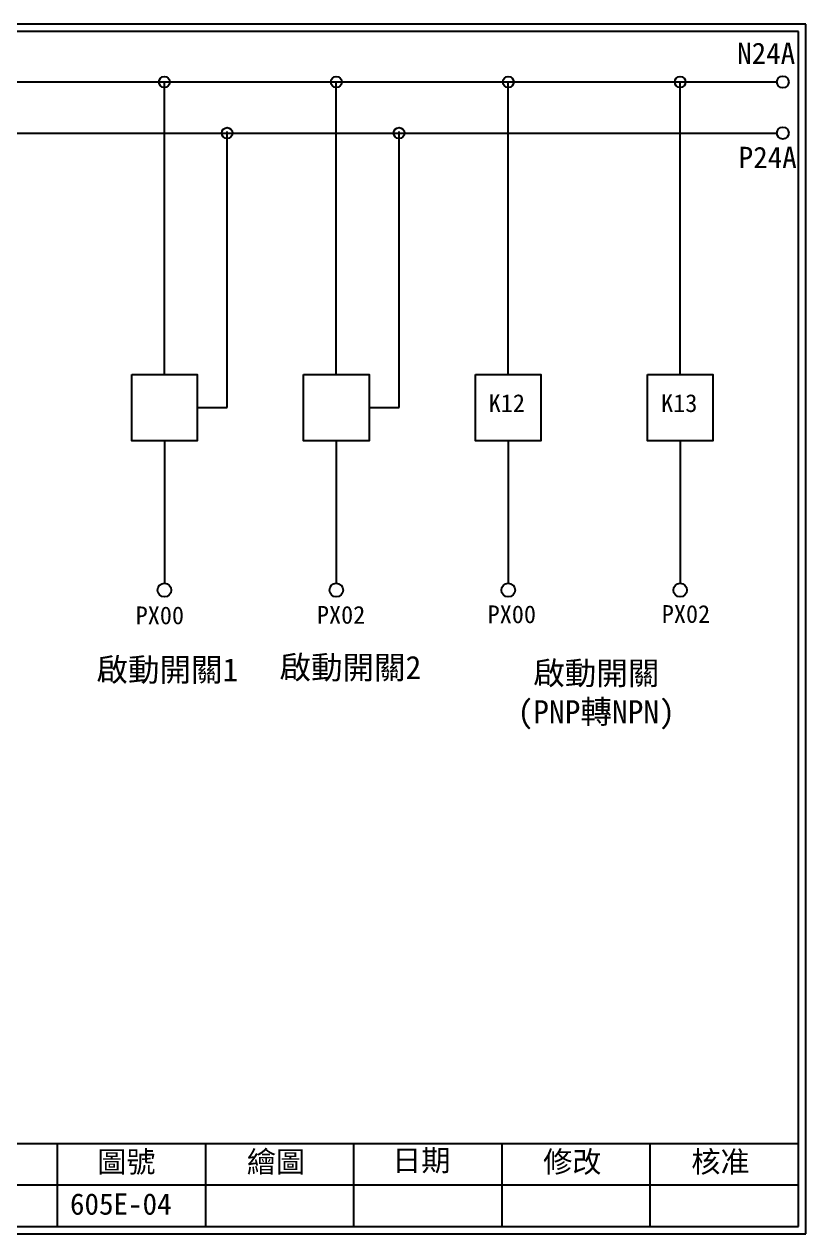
# Model space of a CAD drawing. Extents: x 275 to 668, y 265 to 816.
# Drawn here: x 430 to 561.9, y 264.9 to 468.9 of the extents above; entities that cross this region are included whole.
import ezdxf

# ---------------------------------------------------------------- set-up
doc = ezdxf.new("R2010")
doc.units = 0
doc.layers.get('0').update_dxf_attribs({"linetype": 'CONTINUOUS'})
doc.layers.add('圖框層', color=7, linetype='CONTINUOUS')
doc.layers.add('標尺寸層', color=3, linetype='CONTINUOUS')
doc.styles.add('CNS', font='romanc.shx', dxfattribs={"bigfont": 'chineset.shx'})
doc.styles.add('STSL', font='kaiu.ttf')

msp = doc.modelspace()

# ---------------------------------------------------------------- linework, layer by layer
at = {"color": 7}
for p, q in [((464.27, 404.26), (464.27, 450.82)), ((493.27, 404.26), (493.27, 450.82)), ((459.2, 404.26), (464.27, 404.26)), ((488.21, 404.26), (493.27, 404.26))]:
    msp.add_line(p, q, dxfattribs=at)
for points in [[(448.18, 409.84), (459.2, 409.84), (459.2, 398.68), (448.18, 398.68)], [(477.18, 409.84), (488.21, 409.84), (488.21, 398.68), (477.18, 398.68)], [(506.18, 409.84), (517.21, 409.84), (517.21, 398.68), (506.18, 398.68)], [(535.19, 409.84), (546.22, 409.84), (546.22, 398.68), (535.19, 398.68)]]:
    msp.add_lwpolyline(points, close=True, dxfattribs=at)
for centre in [(558.02, 459.17), (558.02, 450.55)]:
    msp.add_circle(centre, 1, dxfattribs=at)
at = {"layer": '圖框層', "color": 7}
for p, q in [((561.9, 468.91), (274.9, 468.91)), ((560.65, 467.66), (276.15, 467.66)), ((560.65, 266.2), (560.65, 467.66)), ((561.9, 264.95), (561.9, 468.91)), ((276.15, 280.2), (560.65, 280.2)), ((435.65, 266.2), (435.65, 280.2)), ((460.65, 266.2), (460.65, 280.2)), ((485.65, 266.2), (485.65, 280.2)), ((510.65, 266.2), (510.65, 280.2)), ((535.65, 266.2), (535.65, 280.2)), ((410.65, 273.2), (560.65, 273.2)), ((276.15, 266.2), (560.65, 266.2)), ((274.9, 264.95), (561.9, 264.95))]:
    msp.add_line(p, q, dxfattribs=at)
at = {"layer": '標尺寸層', "color": 7}
for p, q in [((279.42, 459.17), (557.02, 459.17)), ((453.69, 409.84), (453.69, 459.17)), ((482.69, 409.84), (482.69, 459.17)), ((511.7, 409.84), (511.7, 459.17)), ((540.7, 409.84), (540.7, 459.17)), ((279.42, 450.55), (557.02, 450.55)), ((453.69, 398.68), (453.69, 374.64)), ((482.69, 398.68), (482.69, 374.64)), ((511.7, 398.68), (511.7, 374.64)), ((540.7, 398.68), (540.7, 374.64))]:
    msp.add_line(p, q, dxfattribs=at)
for centre, radius in [((453.69, 459.17), 0.92), ((482.69, 459.17), 0.92), ((511.7, 459.17), 0.92), ((540.7, 459.17), 0.92), ((464.27, 450.55), 0.92), ((493.27, 450.55), 0.92), ((453.69, 373.49), 1.15), ((482.69, 373.49), 1.15), ((511.7, 373.49), 1.15), ((540.7, 373.49), 1.15)]:
    msp.add_circle(centre, radius, dxfattribs=at)

# ---------------------------------------------------------------- texts
at = {"layer": '圖框層', "color": 7, "style": 'STSL'}
for s, p in [('N24A', (550.31, 462.21)), ('P24A', (550.57, 444.65)), ('繪圖', (467.59, 275.29)), ('日期', (492.12, 275.53)), ('圖號', (442.36, 275.28)), ('修改', (517.59, 275.29)), ('核准', (542.59, 275.29)), ('605E-04', (437.76, 268.17))]:
    msp.add_text(s, height=3.6, dxfattribs=at).set_placement(p)
at = {"layer": '標尺寸層', "color": 7, "char_height": 3, "attachment_point": 1, "style": 'CNS'}
for s, heights, insert in [('\\pi2.7318;{\\fMingLiU|b0|i0|c136|p49;K12}', [3.35], (505.66, 406.52)), ('\\pi2.8103;{\\fMingLiU|b0|i0|c136|p49;K13}', [3.35], (534.67, 406.52)), ('\\pi1.6177;{\\fMingLiU|b0|i0|c136|p49;PX00}', [8.35], (447.22, 370.73)), ('\\pi1.6156;{\\fMingLiU|b0|i0|c136|p49;PX02}', [8.35], (477.8, 370.82)), ('\\pi1.6177;{\\fMingLiU|b0|i0|c136|p49;PX00}', [8.35], (506.6, 370.91)), ('\\pi1.6156;{\\fMingLiU|b0|i0|c136|p49;PX02}', [8.35], (535.98, 370.96))]:
    msp.add_mtext_dynamic_manual_height_columns(s, width=12, gutter_width=32.5, heights=heights, dxfattribs=dict(at, insert=insert))
at = {"layer": '標尺寸層', "color": 7, "char_height": 3.9, "width": 26.9738, "attachment_point": 1, "style": 'CNS'}
for s, insert in [('{\\fDFKai-SB|b0|i0|c136|p65;啟動開關1}', (442.22, 362.01)), ('{\\fDFKai-SB|b0|i0|c136|p65;啟動開關2}', (473.1, 362.4)), ('{\\fDFKai-SB|b0|i0|c136|p65; 啟動開關\\P(PNP轉NPN)}', (513.26, 361.43))]:
    msp.add_mtext(s, dxfattribs=dict(at, insert=insert))

doc.saveas('drawing.dxf')
